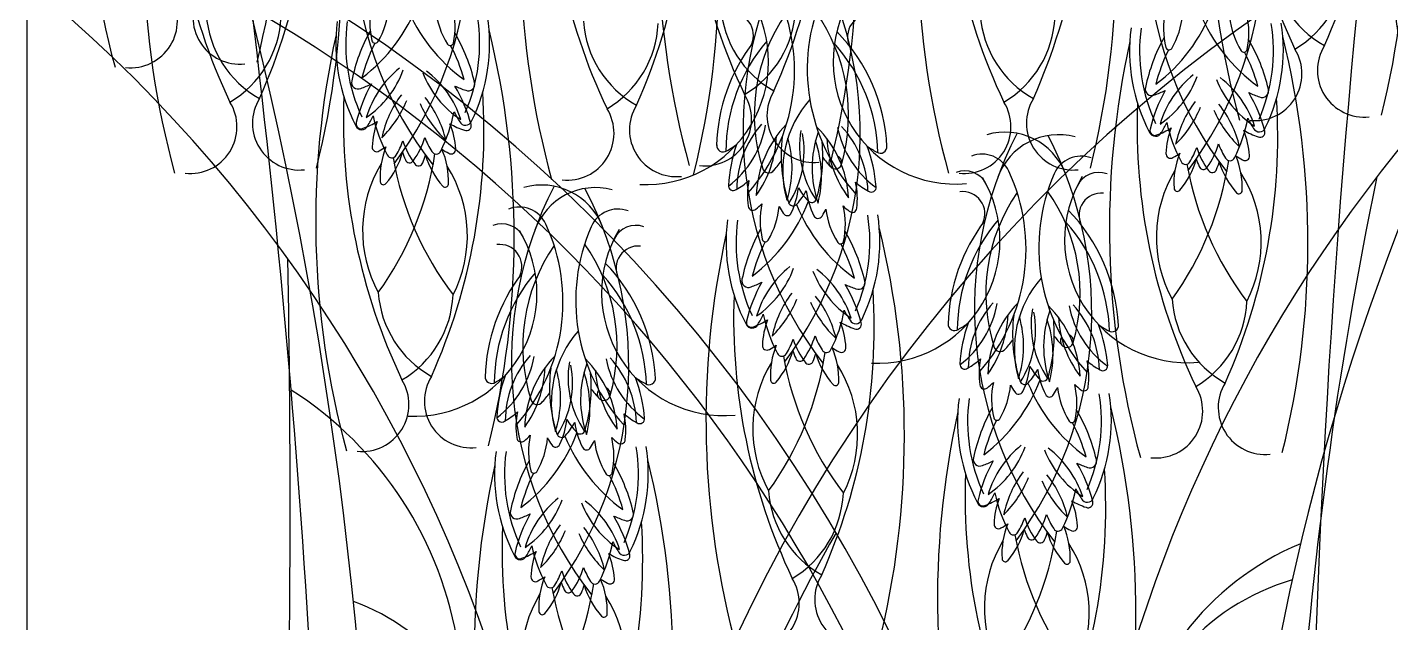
# Model space of a CAD drawing. Header units: millimetres. Extents: x 1155 to 2227, y 540 to 1342.
# Drawn here: x 1267.21 to 1276.79, y 1114.63 to 1118.81 of the extents above; entities that cross this region are included whole.
import ezdxf

# ---------------------------------------------------------------- set-up
doc = ezdxf.new("R2010")
doc.units = ezdxf.units.MM

msp = doc.modelspace()

# ---------------------------------------------------------------- linework, layer by layer
at = {"color": 0}
msp.add_line((1267.2115, 1088.80549), (1267.2115, 1123.53421), dxfattribs=at)
for centre, radius, start, end in [((1240.07916, 1111.79506), 29.57412, 352.473526, 23.387028), ((1348.37614, 1112.02592), 72.15709, 170.8227387, 182.5326154), ((1273.68724, 1120.14133), 6.07603, 167.546106, 195.354419), ((1262.92899, 1120.03446), 6.07603, 346.021809, 13.830123), ((1270.82706, 1119.66302), 6.07603, 346.021809, 13.830123), ((1281.58531, 1119.7699), 6.07603, 167.546106, 195.354419), ((1282.8397, 1119.72347), 6.07603, 167.546106, 195.354419), ((1263.34713, 1119.29159), 6.07603, 346.021809, 13.830123), ((1277.7193, 1119.45211), 6.07603, 167.546106, 195.354419), ((1266.96105, 1119.34523), 6.07603, 346.021809, 13.830123), ((1268.78285, 1119.29159), 6.07603, 346.021809, 13.830123), ((1274.10537, 1119.39847), 6.07603, 167.546106, 195.354419), ((1272.17111, 1119.48648), 2.67345, 152.646944, 217.893648), ((1267.64741, 1119.45449), 2.67345, 323.23903, 27.742247), ((1276.75355, 1119.35204), 6.07603, 167.546106, 195.354419), ((1265.9953, 1119.24516), 6.07603, 346.021809, 13.830123), ((1279.5411, 1119.39847), 6.07603, 167.546106, 195.354419), ((1277.74622, 1119.44005), 2.67345, 152.646944, 217.893648), ((1273.22252, 1119.40806), 2.67345, 323.23903, 27.742247), ((1279.94895, 1120.48244), 4.24526, 177.787954, 205.438997), ((1272.44583, 1120.41466), 4.24526, 335.937232, 3.588274), ((1292.46061, 1111.31294), 16.76067, 146.64041, 187.629894), ((1268.57982, 1120.09687), 4.24526, 335.937232, 3.588274), ((1272.46902, 1120.11101), 4.24526, 177.787954, 205.438997), ((1264.96589, 1120.04323), 4.24526, 335.937232, 3.588274), ((1267.61407, 1119.9968), 4.24526, 335.937232, 3.588274), ((1276.08295, 1120.16465), 4.24526, 177.787954, 205.438997), ((1277.90475, 1120.11101), 4.24526, 177.787954, 205.438997), ((1270.40162, 1120.04323), 4.24526, 335.937232, 3.588274), ((1275.11719, 1120.06458), 4.24526, 177.787954, 205.438997), ((1282.07321, 1109.94985), 10.89432, 110.766787, 189.391534), ((1263.49723, 1109.74908), 10.89432, 351.814078, 70.06604), ((1284.94912, 1111.39072), 10.43086, 128.459691, 190.07951), ((1274.91221, 1118.09361), 2.67345, 152.646944, 217.893648), ((1270.3885, 1118.06162), 2.67345, 323.23903, 27.742247), ((1276.67979, 1119.32288), 0.73241, 183.94843, 240.772691), ((1275.74243, 1119.28928), 0.73241, 300.603537, 357.427798), ((1260.58808, 1111.07579), 10.43086, 341.072741, 50.581236), ((1267.93751, 1118.85747), 0.32882, 263.786763, 31.71386), ((1268.7038, 1118.88225), 0.32882, 148.278671, 276.205767), ((1271.55566, 1118.56966), 0.8617, 267.221595, 30.897281), ((1271.30078, 1118.50938), 1.29951, 318.614615, 24.886816), ((1273.98944, 1118.51934), 1.29951, 156.489413, 222.354229), ((1273.73318, 1118.57348), 0.8617, 148.976355, 275.028839), ((1263.49723, 1109.74908), 10.60765, 359.62833, 60.165397), ((1197.1641, 1110.18746), 72.15709, 359.0187172, 6.9695267), ((1268.85314, 1119.4028), 1.18084, 306.922215, 339.259502), ((1270.1826, 1118.84851), 0.56533, 167.948295, 193.408227), ((1269.18802, 1118.99928), 0.56533, 329.3517, 354.811632), ((1270.96697, 1119.40585), 1.18084, 202.116726, 234.454013), ((1270.64187, 1118.9944), 0.56533, 186.564597, 212.024528), ((1269.65121, 1118.81979), 0.56533, 347.968002, 13.427934), ((1272.81378, 1119.00509), 0.73241, 183.94843, 240.772691), ((1272.15547, 1118.75682), 0.15625, 335.333169, 96.968058), ((1271.87643, 1118.97149), 0.73241, 300.603537, 357.427798), ((1273.56373, 1118.19821), 1.24608, 145.382408, 197.70402), ((1271.73408, 1118.19857), 1.24608, 343.943368, 35.204718), ((1274.42825, 1119.35637), 1.18084, 306.922215, 339.259502), ((1275.7577, 1118.80208), 0.56533, 167.948295, 193.408227), ((1276.54207, 1119.35942), 1.18084, 202.116726, 234.454013), ((1275.22632, 1118.77336), 0.56533, 347.968002, 13.427934), ((1269.19985, 1118.95145), 0.73241, 183.94843, 240.772691), ((1268.2625, 1118.91785), 0.73241, 300.603537, 357.427798), ((1270.62469, 1118.695), 1.24608, 172.675728, 207.43286), ((1270.65059, 1118.69206), 1.20222, 172.331662, 205.032609), ((1269.18657, 1118.69681), 1.20222, 336.34362, 9.044566), ((1269.21239, 1118.70037), 1.24608, 333.943368, 8.700501), ((1271.84803, 1118.90502), 0.73241, 183.94843, 240.772691), ((1270.91068, 1118.87142), 0.73241, 300.603537, 357.427798), ((1273.12905, 1118.74618), 0.15625, 84.40817, 206.04306), ((1274.63558, 1118.95145), 0.73241, 183.94843, 240.772691), ((1273.69823, 1118.91785), 0.73241, 300.603537, 357.427798), ((1274.76313, 1118.95285), 0.56533, 329.3517, 354.811632), ((1276.21698, 1118.94797), 0.56533, 186.564597, 212.024528), ((1274.76168, 1118.65038), 1.20222, 336.34362, 9.044566), ((1274.7875, 1118.65395), 1.24608, 333.943368, 8.700501), ((1275.31331, 1117.44845), 6.07603, 167.546106, 195.354419), ((1270.71427, 1118.1821), 1.25016, 151.028915, 168.255726), ((1269.65477, 1118.72308), 0.02281, 194.394401, 261.629646), ((1269.13569, 1118.1408), 1.25016, 13.120502, 30.347314), ((1264.55506, 1117.34157), 6.07603, 346.021809, 13.830123), ((1273.32474, 1117.93304), 1.20715, 139.630783, 179.594269), ((1272.00111, 1117.91099), 1.25016, 2.892661, 44.206947), ((1280.88842, 1117.40202), 6.07603, 167.546106, 195.354419), ((1276.1998, 1118.64857), 1.24608, 172.675728, 207.43286), ((1276.2257, 1118.64563), 1.20222, 172.331662, 205.032609), ((1276.28938, 1118.13567), 1.25016, 151.028915, 168.255726), ((1274.7108, 1118.09437), 1.25016, 13.120502, 30.347314), ((1270.13017, 1117.29514), 6.07603, 346.021809, 13.830123), ((1270.73277, 1118.16266), 1.20715, 153.545122, 165.800238), ((1269.65496, 1118.72305), 0.02281, 261.13028, 328.365526), ((1270.1817, 1118.70704), 0.02281, 213.010703, 280.245948), ((1269.11766, 1118.12092), 1.20715, 15.57599, 27.831107), ((1270.1819, 1118.70708), 0.02281, 279.746582, 346.981828), ((1273.30314, 1117.94897), 1.25016, 142.558563, 178.483568), ((1271.97991, 1117.89455), 1.20715, 1.781959, 41.745446), ((1276.30788, 1118.11623), 1.20715, 153.545122, 165.800238), ((1275.22988, 1118.67665), 0.02281, 194.394401, 261.629646), ((1275.23007, 1118.67662), 0.02281, 261.13028, 328.365526), ((1275.75681, 1118.66061), 0.02281, 213.010703, 280.245948), ((1274.69277, 1118.07449), 1.20715, 15.57599, 27.831107), ((1275.75701, 1118.66065), 0.02281, 279.746582, 346.981828), ((1275.83558, 1118.48603), 0.32882, 263.786763, 31.71386), ((1276.60187, 1118.51082), 0.32882, 148.278671, 276.205767), ((1270.26374, 1117.97856), 0.70041, 128.669653, 163.348256), ((1269.5344, 1118.42494), 0.04562, 165.246038, 295.308992), ((1269.20643, 1118.74764), 0.6872, 304.199647, 340.146127), ((1270.62951, 1118.74239), 0.6872, 201.230101, 237.176581), ((1269.59099, 1117.94814), 0.70041, 18.027973, 52.706575), ((1275.83884, 1117.93213), 0.70041, 128.669653, 163.348256), ((1274.78154, 1118.70121), 0.6872, 304.199647, 340.146127), ((1276.20462, 1118.69596), 0.6872, 201.230101, 237.176581), ((1275.1661, 1117.90171), 0.70041, 18.027973, 52.706575), ((1270.5478, 1117.89975), 1.05396, 150.706335, 166.649637), ((1269.33128, 1119.01184), 0.66642, 289.515242, 296.499117), ((1270.43872, 1117.88401), 0.7524, 142.790476, 168.215137), ((1266.17383, 1118.09321), 4.24526, 335.937232, 3.588274), ((1269.3089, 1117.86253), 1.05396, 14.726591, 30.669893), ((1270.49836, 1119.00352), 0.66642, 244.877112, 251.860987), ((1270.30939, 1118.41191), 0.04562, 246.067237, 16.130191), ((1271.96957, 1118.16824), 0.32882, 263.786763, 31.71386), ((1272.73586, 1118.19303), 0.32882, 148.278671, 276.205767), ((1275.1095, 1118.37851), 0.04562, 165.246038, 295.308992), ((1276.12291, 1117.85332), 1.05396, 150.706335, 166.649637), ((1274.90638, 1118.96541), 0.66642, 289.515242, 296.499117), ((1274.884, 1117.8161), 1.05396, 14.726591, 30.669893), ((1276.07347, 1118.95709), 0.66642, 244.877112, 251.860987), ((1275.8845, 1118.36548), 0.04562, 246.067237, 16.130191), ((1268.35564, 1118.1146), 0.32882, 263.786763, 31.71386), ((1269.12194, 1118.13939), 0.32882, 148.278671, 276.205767), ((1273.67696, 1118.16099), 4.24526, 177.787954, 205.438997), ((1269.16086, 1118.588), 0.77193, 314.527487, 337.934401), ((1270.67891, 1118.5839), 0.77193, 203.441828, 226.848741), ((1269.41833, 1117.84942), 0.7524, 13.161092, 38.585753), ((1271.00382, 1118.06817), 0.32882, 263.786763, 31.71386), ((1271.77011, 1118.09296), 0.32882, 148.278671, 276.205767), ((1273.2735, 1117.8047), 0.75554, 138.49627, 195.84773), ((1273.79137, 1118.1146), 0.32882, 263.786763, 31.71386), ((1274.55767, 1118.13939), 0.32882, 148.278671, 276.205767), ((1279.25206, 1118.11456), 4.24526, 177.787954, 205.438997), ((1276.01382, 1117.83758), 0.7524, 142.790476, 168.215137), ((1274.73597, 1118.54157), 0.77193, 314.527487, 337.934401), ((1274.99344, 1117.80299), 0.7524, 13.161092, 38.585753), ((1271.74894, 1118.04678), 4.24526, 335.937232, 3.588274), ((1269.55541, 1118.1344), 0.03421, 165.246038, 295.308992), ((1269.40307, 1118.57457), 0.49982, 289.515242, 302.302292), ((1269.03546, 1118.47118), 0.66642, 328.131544, 335.115419), ((1270.17079, 1117.95848), 0.53677, 158.855228, 178.34214), ((1270.66838, 1118.41067), 1.05163, 192.07118, 208.032162), ((1269.17554, 1118.41508), 1.05163, 333.344066, 349.305048), ((1270.80654, 1118.51479), 0.66642, 206.26081, 213.244685), ((1270.28967, 1118.17047), 0.04562, 207.450935, 337.513889), ((1274.61057, 1118.42475), 0.66642, 328.131544, 335.115419), ((1276.24349, 1118.36425), 1.05163, 192.07118, 208.032162), ((1276.25401, 1118.53747), 0.77193, 203.441828, 226.848741), ((1274.75065, 1118.36865), 1.05163, 333.344066, 349.305048), ((1276.38165, 1118.46836), 0.66642, 206.26081, 213.244685), ((1269.56045, 1118.13937), 0.04562, 203.86234, 333.925294), ((1269.68439, 1117.9303), 0.53677, 3.034089, 22.521), ((1270.43709, 1118.56465), 0.49982, 239.073937, 251.860987), ((1270.29536, 1118.12095), 0.03421, 246.067237, 16.130191), ((1271.72001, 1118.24408), 0.6872, 307.268848, 350.146127), ((1272.89479, 1117.67029), 0.70041, 138.669653, 179.582595), ((1273.08353, 1117.60756), 0.7524, 135.770429, 178.215137), ((1271.70285, 1118.07896), 0.77193, 324.527487, 357.770514), ((1273.55738, 1117.91062), 1.05163, 172.681567, 198.032162), ((1271.99443, 1117.941), 0.67331, 327.246761, 10.761775), ((1273.3091, 1117.97912), 0.67331, 170.614453, 214.129467), ((1273.47104, 1117.82572), 0.74727, 160.322971, 199.304746), ((1272.22886, 1117.57496), 0.7524, 3.161092, 45.605799), ((1273.5767, 1118.24405), 0.6872, 191.230101, 234.107381), ((1272.41604, 1117.6422), 0.70041, 1.793634, 42.706575), ((1276.53828, 1116.84003), 2.67345, 152.646944, 217.893648), ((1274.07757, 1117.62031), 0.4563, 21.491396, 106.105238), ((1274.45637, 1117.60252), 0.4563, 75.270991, 159.884833), ((1272.01458, 1116.80803), 2.67345, 323.23903, 27.742247), ((1275.13556, 1118.09295), 0.04562, 203.86234, 333.925294), ((1275.13052, 1118.08797), 0.03421, 165.246038, 295.308992), ((1274.97818, 1118.52814), 0.49982, 289.515242, 302.302292), ((1275.7459, 1117.91205), 0.53677, 158.855228, 178.34214), ((1275.25949, 1117.88387), 0.53677, 3.034089, 22.521), ((1276.0122, 1118.51822), 0.49982, 239.073937, 251.860987), ((1275.86478, 1118.12404), 0.04562, 207.450935, 337.513889), ((1275.87047, 1118.07452), 0.03421, 246.067237, 16.130191), ((1269.66544, 1117.97071), 0.03136, 173.956481, 304.019435), ((1269.4663, 1118.3484), 0.45817, 298.225685, 305.283685), ((1270.25492, 1117.76215), 0.56533, 157.948295, 183.408227), ((1269.37767, 1118.17914), 0.49982, 328.131544, 340.918594), ((1270.36203, 1118.17689), 0.53677, 197.47153, 216.958442), ((1269.48742, 1118.18873), 0.53677, 324.417787, 343.904698), ((1270.47144, 1118.21461), 0.49982, 200.457635, 213.244685), ((1270.37931, 1118.33703), 0.45817, 236.092544, 243.150543), ((1269.605, 1117.73201), 0.56533, 357.968002, 23.427934), ((1270.1893, 1117.95466), 0.03136, 237.356793, 7.419747), ((1272.09902, 1117.98324), 0.04562, 175.246038, 305.308992), ((1271.79707, 1118.52595), 0.66642, 299.515242, 306.499117), ((1273.18823, 1117.642), 1.05396, 160.706335, 176.743809), ((1271.83568, 1117.82841), 0.74727, 342.071482, 16.039178), ((1272.03421, 1117.76748), 0.75554, 345.528498, 19.113299), ((1271.74733, 1117.91122), 1.05163, 343.344066, 5.323405), ((1273.59783, 1118.07938), 0.77193, 183.605714, 216.848741), ((1272.12336, 1117.60687), 1.05396, 4.63242, 20.669893), ((1273.49289, 1118.52398), 0.66642, 234.877112, 241.860987), ((1273.20406, 1117.97418), 0.04562, 236.067237, 6.130191), ((1274.95278, 1118.13271), 0.49982, 328.131544, 340.918594), ((1275.93714, 1118.13046), 0.53677, 197.47153, 216.958442), ((1275.06253, 1118.1423), 0.53677, 324.417787, 343.904698), ((1276.04655, 1118.16818), 0.49982, 200.457635, 213.244685), ((1270.47248, 1117.38502), 0.90607, 148.849147, 208.620901), ((1267.86233, 1118.26079), 2.23809, 324.180656, 351.328305), ((1269.30164, 1118.08333), 0.56533, 319.3517, 344.811632), ((1269.77142, 1117.93028), 0.03421, 203.86234, 333.925294), ((1271.98492, 1118.28797), 2.23809, 190.047923, 217.195572), ((1270.28424, 1118.07281), 0.45817, 197.476242, 204.534241), ((1269.89714, 1117.89264), 0.03136, 198.740491, 328.803445), ((1269.95954, 1117.87105), 0.03136, 212.572783, 342.635737), ((1269.56823, 1118.04188), 0.45817, 336.841987, 343.899987), ((1270.55029, 1118.07599), 0.56533, 196.564597, 222.024528), ((1270.08379, 1117.95637), 0.03421, 207.450935, 337.513889), ((1271.95977, 1118.25376), 0.66642, 317.281877, 325.115419), ((1273.33624, 1118.29263), 0.66642, 216.26081, 223.244685), ((1272.88701, 1117.86379), 0.04562, 145.23169, 67.357647), ((1273.91876, 1117.71595), 0.20606, 24.886816, 111.503542), ((1274.61284, 1117.70195), 0.20606, 69.872686, 156.489413), ((1275.24055, 1117.92428), 0.03136, 173.956481, 304.019435), ((1273.43744, 1118.21437), 2.23809, 324.180656, 351.328305), ((1275.0414, 1118.30197), 0.45817, 298.225685, 305.283685), ((1275.83002, 1117.71572), 0.56533, 157.948295, 183.408227), ((1274.87675, 1118.03691), 0.56533, 319.3517, 344.811632), ((1275.34652, 1117.88386), 0.03421, 203.86234, 333.925294), ((1277.56003, 1118.24154), 2.23809, 190.047923, 217.195572), ((1275.85934, 1118.02638), 0.45817, 197.476242, 204.534241), ((1275.14334, 1117.99545), 0.45817, 336.841987, 343.899987), ((1276.1254, 1118.02956), 0.56533, 196.564597, 222.024528), ((1275.65889, 1117.90994), 0.03421, 207.450935, 337.513889), ((1275.95442, 1118.2906), 0.45817, 236.092544, 243.150543), ((1275.18011, 1117.68558), 0.56533, 357.968002, 23.427934), ((1275.76441, 1117.90823), 0.03136, 237.356793, 7.419747), ((1269.39656, 1117.34976), 0.90607, 332.755327, 32.527082), ((1272.41917, 1117.83583), 0.04562, 193.86234, 323.925294), ((1273.18173, 1117.31608), 0.8617, 267.221595, 30.897281), ((1273.79495, 1117.63356), 0.17117, 27.372089, 110.654405), ((1272.92685, 1117.2558), 1.29951, 318.614615, 24.886816), ((1275.61551, 1117.26576), 1.29951, 156.489413, 222.354229), ((1275.35926, 1117.31989), 0.8617, 148.976355, 275.028839), ((1274.73859, 1117.62256), 0.17117, 70.721823, 154.004139), ((1276.04759, 1117.33859), 0.90607, 148.849147, 208.620901), ((1275.47224, 1117.84621), 0.03136, 198.740491, 328.803445), ((1275.53465, 1117.82463), 0.03136, 212.572783, 342.635737), ((1274.97167, 1117.30333), 0.90607, 332.755327, 32.527082), ((1305.65193, 1111.7756), 29.57412, 168.322093, 184.396039), ((1269.71333, 1117.73029), 0.02281, 184.394401, 251.629646), ((1269.71352, 1117.73022), 0.02281, 251.13028, 318.365526), ((1270.14701, 1117.71309), 0.02281, 223.010703, 290.245948), ((1270.1472, 1117.71316), 0.02281, 289.746582, 356.981828), ((1273.28613, 1116.4686), 2.67345, 152.646944, 217.893648), ((1270.82542, 1117.24888), 0.4563, 21.491396, 106.105238), ((1271.20422, 1117.23109), 0.4563, 75.270991, 159.884833), ((1268.76243, 1116.4366), 2.67345, 323.23903, 27.742247), ((1272.17017, 1117.70076), 0.03421, 175.246038, 305.308992), ((1271.94371, 1118.10779), 0.49982, 299.515242, 312.302292), ((1272.80675, 1117.63438), 0.53677, 168.855228, 188.34214), ((1272.09378, 1117.74246), 0.53677, 334.417787, 353.904698), ((1272.24607, 1117.90673), 0.49982, 318.131544, 330.918594), ((1273.05835, 1117.93882), 0.49982, 210.457635, 223.244685), ((1273.21509, 1117.73359), 0.53677, 187.47153, 206.958442), ((1273.35634, 1118.10242), 0.49982, 229.073937, 241.860987), ((1272.50492, 1117.60841), 0.53677, 353.034089, 12.521), ((1273.13972, 1117.69007), 0.03421, 236.067237, 6.130191), ((1273.78155, 1117.50324), 0.15625, 335.333169, 96.968058), ((1273.36015, 1116.94499), 1.24608, 343.943368, 35.204718), ((1275.28844, 1117.68386), 0.02281, 184.394401, 251.629646), ((1275.28863, 1117.6838), 0.02281, 251.13028, 318.365526), ((1275.7223, 1117.66673), 0.02281, 289.746582, 356.981828), ((1271.59424, 1118.00993), 1.18084, 306.922215, 339.259502), ((1272.04525, 1117.89604), 0.45817, 308.225685, 315.283685), ((1272.92369, 1117.45564), 0.56533, 167.948295, 193.408227), ((1272.59062, 1117.59328), 0.03421, 193.86234, 323.925294), ((1273.70806, 1118.01298), 1.18084, 202.116726, 234.454013), ((1272.72143, 1117.61719), 0.03421, 217.450935, 347.513889), ((1275.1898, 1116.94463), 1.24608, 145.382408, 197.70402), ((1274.75512, 1117.4926), 0.15625, 84.40817, 206.04306), ((1275.72212, 1117.66666), 0.02281, 223.010703, 290.245948), ((1270.66662, 1117.34452), 0.20606, 24.886816, 111.503542), ((1271.36069, 1117.33052), 0.20606, 69.872686, 156.489413), ((1272.30695, 1117.55866), 0.03136, 183.956481, 314.019435), ((1271.92912, 1117.60641), 0.56533, 329.3517, 354.811632), ((1272.89862, 1117.76667), 0.45817, 207.476242, 214.534241), ((1272.54868, 1117.52202), 0.03136, 208.740491, 338.803445), ((1272.76561, 1117.50229), 0.03136, 202.572783, 332.635737), ((1272.4099, 1117.73846), 0.45817, 326.841987, 333.899987), ((1273.38297, 1117.60153), 0.56533, 186.564597, 212.024528), ((1272.39231, 1117.42692), 0.56533, 347.968002, 13.427934), ((1273.25992, 1117.88829), 0.45817, 226.092544, 233.150543), ((1273.00639, 1117.54473), 0.03136, 227.356793, 357.419747), ((1271.92766, 1117.30394), 1.20222, 336.34362, 9.044566), ((1271.95349, 1117.3075), 1.24608, 333.943368, 8.700501), ((1273.62719, 1116.65741), 1.25016, 2.892661, 44.206947), ((1269.92959, 1116.94465), 0.8617, 267.221595, 30.897281), ((1270.5428, 1117.26213), 0.17117, 27.372089, 110.654405), ((1269.6747, 1116.88437), 1.29951, 318.614615, 24.886816), ((1272.36337, 1116.89432), 1.29951, 156.489413, 222.354229), ((1272.10711, 1116.94846), 0.8617, 148.976355, 275.028839), ((1271.48644, 1117.25113), 0.17117, 70.721823, 154.004139), ((1273.36579, 1117.30213), 1.24608, 172.675728, 207.43286), ((1273.39169, 1117.29919), 1.20222, 172.331662, 205.032609), ((1273.45537, 1116.78923), 1.25016, 151.028915, 168.255726), ((1271.87679, 1116.74793), 1.25016, 13.120502, 30.347314), ((1267.29616, 1115.9487), 6.07603, 346.021809, 13.830123), ((1274.92921, 1116.69539), 1.25016, 142.558563, 178.483568), ((1274.95081, 1116.67946), 1.20715, 139.630783, 179.594269), ((1273.60598, 1116.64097), 1.20715, 1.781959, 41.745446), ((1270.5294, 1117.13181), 0.15625, 335.333169, 96.968058), ((1271.93765, 1116.5732), 1.24608, 145.382408, 197.70402), ((1270.10801, 1116.57356), 1.24608, 343.943368, 35.204718), ((1271.50298, 1117.12116), 0.15625, 84.40817, 206.04306), ((1278.0544, 1116.05558), 6.07603, 167.546106, 195.354419), ((1273.47387, 1116.76979), 1.20715, 153.545122, 165.800238), ((1272.39586, 1117.33021), 0.02281, 194.394401, 261.629646), ((1272.39606, 1117.33018), 0.02281, 261.13028, 328.365526), ((1272.9228, 1117.31417), 0.02281, 213.010703, 280.245948), ((1271.85876, 1116.72805), 1.20715, 15.57599, 27.831107), ((1272.92299, 1117.31421), 0.02281, 279.746582, 346.981828), ((1174.67012, 1115.44122), 94.38755, 356.2548623, 1.0595557), ((1271.69867, 1116.30803), 1.20715, 139.630783, 179.594269), ((1270.37504, 1116.28598), 1.25016, 2.892661, 44.206947), ((1273.00483, 1116.58569), 0.70041, 128.669653, 163.348256), ((1271.94753, 1117.35477), 0.6872, 304.199647, 340.146127), ((1273.37061, 1117.34952), 0.6872, 201.230101, 237.176581), ((1272.33208, 1116.55527), 0.70041, 18.027973, 52.706575), ((1271.67707, 1116.32395), 1.25016, 142.558563, 178.483568), ((1270.35383, 1116.26954), 1.20715, 1.781959, 41.745446), ((1272.27549, 1117.03207), 0.04562, 165.246038, 295.308992), ((1273.2889, 1116.50687), 1.05396, 150.706335, 166.649637), ((1272.07237, 1117.61897), 0.66642, 289.515242, 296.499117), ((1272.04999, 1116.46966), 1.05396, 14.726591, 30.669893), ((1273.23946, 1117.61065), 0.66642, 244.877112, 251.860987), ((1273.05049, 1117.01904), 0.04562, 246.067237, 16.130191), ((1274.89957, 1116.55112), 0.75554, 138.49627, 195.84773), ((1270.40779, 1117.00143), 0.73241, 183.94843, 240.772691), ((1269.47044, 1116.96783), 0.73241, 300.603537, 357.427798), ((1276.41805, 1116.76812), 4.24526, 177.787954, 205.438997), ((1273.17981, 1116.49114), 0.7524, 142.790476, 168.215137), ((1271.90195, 1117.19513), 0.77193, 314.527487, 337.934401), ((1272.15942, 1116.45655), 0.7524, 13.161092, 38.585753), ((1268.91493, 1116.70034), 4.24526, 335.937232, 3.588274), ((1275.9829, 1116.955), 0.73241, 183.94843, 240.772691), ((1271.77655, 1117.07831), 0.66642, 328.131544, 335.115419), ((1273.40948, 1117.0178), 1.05163, 192.07118, 208.032162), ((1273.42, 1117.19102), 0.77193, 203.441828, 226.848741), ((1271.91664, 1117.02221), 1.05163, 333.344066, 349.305048), ((1273.54764, 1117.12191), 0.66642, 206.26081, 213.244685), ((1273.34608, 1116.9905), 0.6872, 307.268848, 350.146127), ((1274.52087, 1116.41671), 0.70041, 138.669653, 179.582595), ((1274.70961, 1116.35398), 0.7524, 135.770429, 178.215137), ((1273.6205, 1116.68741), 0.67331, 327.246761, 10.761775), ((1274.93518, 1116.72554), 0.67331, 170.614453, 214.129467), ((1275.09712, 1116.57213), 0.74727, 160.322971, 199.304746), ((1273.85493, 1116.32138), 0.7524, 3.161092, 45.605799), ((1275.20278, 1116.99046), 0.6872, 191.230101, 234.107381), ((1274.04211, 1116.38862), 0.70041, 1.793634, 42.706575), ((1275.04555, 1116.9214), 0.73241, 300.603537, 357.427798), ((1272.30155, 1116.7465), 0.04562, 203.86234, 333.925294), ((1272.29651, 1116.74153), 0.03421, 165.246038, 295.308992), ((1272.14416, 1117.1817), 0.49982, 289.515242, 302.302292), ((1272.91189, 1116.56561), 0.53677, 158.855228, 178.34214), ((1272.42548, 1116.53743), 0.53677, 3.034089, 22.521), ((1273.17818, 1117.17178), 0.49982, 239.073937, 251.860987), ((1273.03076, 1116.7776), 0.04562, 207.450935, 337.513889), ((1273.03646, 1116.72808), 0.03421, 246.067237, 16.130191), ((1273.7251, 1116.72966), 0.04562, 175.246038, 305.308992), ((1273.42315, 1117.27237), 0.66642, 299.515242, 306.499117), ((1274.8143, 1116.38842), 1.05396, 160.706335, 176.743809), ((1273.32892, 1116.82538), 0.77193, 324.527487, 357.770514), ((1275.18346, 1116.65704), 1.05163, 172.681567, 198.032162), ((1273.46176, 1116.57483), 0.74727, 342.071482, 16.039178), ((1273.66029, 1116.5139), 0.75554, 345.528498, 19.113299), ((1273.3734, 1116.65763), 1.05163, 343.344066, 5.323405), ((1275.2239, 1116.8258), 0.77193, 183.605714, 216.848741), ((1273.74944, 1116.35329), 1.05396, 4.63242, 20.669893), ((1275.11896, 1117.2704), 0.66642, 234.877112, 241.860987), ((1274.83013, 1116.72059), 0.04562, 236.067237, 6.130191), ((1271.64742, 1116.17969), 0.75554, 138.49627, 195.84773), ((1272.11877, 1116.78626), 0.49982, 328.131544, 340.918594), ((1273.10313, 1116.78402), 0.53677, 197.47153, 216.958442), ((1272.22851, 1116.79586), 0.53677, 324.417787, 343.904698), ((1273.21254, 1116.82174), 0.49982, 200.457635, 213.244685), ((1273.58584, 1117.00017), 0.66642, 317.281877, 325.115419), ((1274.96231, 1117.03904), 0.66642, 216.26081, 223.244685), ((1274.51308, 1116.61021), 0.04562, 145.23169, 67.357647), ((1272.40653, 1116.57784), 0.03136, 173.956481, 304.019435), ((1270.60343, 1116.86792), 2.23809, 324.180656, 351.328305), ((1272.20739, 1116.95553), 0.45817, 298.225685, 305.283685), ((1272.99601, 1116.36928), 0.56533, 157.948295, 183.408227), ((1272.04273, 1116.69046), 0.56533, 319.3517, 344.811632), ((1272.51251, 1116.53741), 0.03421, 203.86234, 333.925294), ((1273.02533, 1116.67994), 0.45817, 197.476242, 204.534241), ((1272.30932, 1116.64901), 0.45817, 336.841987, 343.899987), ((1273.29139, 1116.68312), 0.56533, 196.564597, 222.024528), ((1272.82488, 1116.5635), 0.03421, 207.450935, 337.513889), ((1273.12041, 1116.94416), 0.45817, 236.092544, 243.150543), ((1272.34609, 1116.33914), 0.56533, 357.968002, 23.427934), ((1272.93039, 1116.56179), 0.03136, 237.356793, 7.419747), ((1274.04525, 1116.58225), 0.04562, 193.86234, 323.925294), ((1270.09393, 1116.61907), 0.6872, 307.268848, 350.146127), ((1271.26872, 1116.04527), 0.70041, 138.669653, 179.582595), ((1271.45746, 1115.98255), 0.7524, 135.770429, 178.215137), ((1270.07677, 1116.45394), 0.77193, 324.527487, 357.770514), ((1271.93131, 1116.2856), 1.05163, 172.681567, 198.032162), ((1270.36836, 1116.31598), 0.67331, 327.246761, 10.761775), ((1271.68303, 1116.35411), 0.67331, 170.614453, 214.129467), ((1271.84497, 1116.2007), 0.74727, 160.322971, 199.304746), ((1270.60278, 1115.94995), 0.7524, 3.161092, 45.605799), ((1271.95063, 1116.61903), 0.6872, 191.230101, 234.107381), ((1270.78996, 1116.01719), 0.70041, 1.793634, 42.706575), ((1273.21357, 1115.99214), 0.90607, 148.849147, 208.620901), ((1274.72601, 1116.8951), 2.23809, 190.047923, 217.195572), ((1272.63823, 1116.49977), 0.03136, 198.740491, 328.803445), ((1272.70064, 1116.47818), 0.03136, 212.572783, 342.635737), ((1272.13765, 1115.95689), 0.90607, 332.755327, 32.527082), ((1273.79624, 1116.44718), 0.03421, 175.246038, 305.308992), ((1273.56978, 1116.85421), 0.49982, 299.515242, 312.302292), ((1274.43282, 1116.38079), 0.53677, 168.855228, 188.34214), ((1273.71985, 1116.48888), 0.53677, 334.417787, 353.904698), ((1274.68443, 1116.68524), 0.49982, 210.457635, 223.244685), ((1274.98241, 1116.84884), 0.49982, 229.073937, 241.860987), ((1274.13099, 1116.35483), 0.53677, 353.034089, 12.521), ((1274.76579, 1116.43648), 0.03421, 236.067237, 6.130191), ((1269.56358, 1116.16458), 0.32882, 263.786763, 31.71386), ((1270.32988, 1116.18937), 0.32882, 148.278671, 276.205767), ((1270.47295, 1116.35823), 0.04562, 175.246038, 305.308992), ((1270.171, 1116.90094), 0.66642, 299.515242, 306.499117), ((1271.56216, 1116.01699), 1.05396, 160.706335, 176.743809), ((1270.20961, 1116.2034), 0.74727, 342.071482, 16.039178), ((1270.40814, 1116.14247), 0.75554, 345.528498, 19.113299), ((1270.12126, 1116.2862), 1.05163, 343.344066, 5.323405), ((1271.97175, 1116.45437), 0.77193, 183.605714, 216.848741), ((1270.49729, 1115.98186), 1.05396, 4.63242, 20.669893), ((1271.86682, 1116.89897), 0.66642, 234.877112, 241.860987), ((1271.57799, 1116.34916), 0.04562, 236.067237, 6.130191), ((1272.45442, 1116.33742), 0.02281, 184.394401, 251.629646), ((1272.45461, 1116.33735), 0.02281, 251.13028, 318.365526), ((1272.88829, 1116.32029), 0.02281, 289.746582, 356.981828), ((1273.22031, 1116.75635), 1.18084, 306.922215, 339.259502), ((1273.67132, 1116.64245), 0.45817, 308.225685, 315.283685), ((1274.54976, 1116.20205), 0.56533, 167.948295, 193.408227), ((1274.2167, 1116.3397), 0.03421, 193.86234, 323.925294), ((1273.87215, 1116.65315), 0.49982, 318.131544, 330.918594), ((1274.84116, 1116.48001), 0.53677, 187.47153, 206.958442), ((1274.3475, 1116.36361), 0.03421, 217.450935, 347.513889), ((1267.66776, 1114.07435), 2.59919, 319.605037, 57.490362), ((1270.3337, 1116.62874), 0.66642, 317.281877, 325.115419), ((1271.71017, 1116.66761), 0.66642, 216.26081, 223.244685), ((1271.26093, 1116.23877), 0.04562, 145.23169, 67.357647), ((1272.8881, 1116.32022), 0.02281, 223.010703, 290.245948), ((1273.93302, 1116.30508), 0.03136, 183.956481, 314.019435), ((1273.55519, 1116.35282), 0.56533, 329.3517, 354.811632), ((1274.52469, 1116.51309), 0.45817, 207.476242, 214.534241), ((1274.17476, 1116.26844), 0.03136, 208.740491, 338.803445), ((1275.33413, 1116.7594), 1.18084, 202.116726, 234.454013), ((1274.39168, 1116.2487), 0.03136, 202.572783, 332.635737), ((1274.03597, 1116.48488), 0.45817, 326.841987, 333.899987), ((1275.00904, 1116.34795), 0.56533, 186.564597, 212.024528), ((1274.01838, 1116.17333), 0.56533, 347.968002, 13.427934), ((1274.88599, 1116.63471), 0.45817, 226.092544, 233.150543), ((1274.63246, 1116.29114), 0.03136, 227.356793, 357.419747), ((1273.55374, 1116.05036), 1.20222, 336.34362, 9.044566), ((1273.57956, 1116.05392), 1.24608, 333.943368, 8.700501), ((1275.13869, 1116.11816), 0.32882, 263.786763, 31.71386), ((1275.90498, 1116.14294), 0.32882, 148.278671, 276.205767), ((1270.7931, 1116.21082), 0.04562, 193.86234, 323.925294), ((1274.99186, 1116.04855), 1.24608, 172.675728, 207.43286), ((1275.01776, 1116.0456), 1.20222, 172.331662, 205.032609), ((1275.08144, 1115.53564), 1.25016, 151.028915, 168.255726), ((1268.92223, 1114.69512), 6.07603, 346.021809, 13.830123), ((1270.5441, 1116.07575), 0.03421, 175.246038, 305.308992), ((1270.31763, 1116.48278), 0.49982, 299.515242, 312.302292), ((1271.18068, 1116.00936), 0.53677, 168.855228, 188.34214), ((1270.4677, 1116.11744), 0.53677, 334.417787, 353.904698), ((1270.62, 1116.28171), 0.49982, 318.131544, 330.918594), ((1271.43228, 1116.31381), 0.49982, 210.457635, 223.244685), ((1271.58902, 1116.10857), 0.53677, 187.47153, 206.958442), ((1271.73027, 1116.47741), 0.49982, 229.073937, 241.860987), ((1270.87884, 1115.9834), 0.53677, 353.034089, 12.521), ((1271.51365, 1116.06505), 0.03421, 236.067237, 6.130191), ((1279.68048, 1114.80199), 6.07603, 167.546106, 195.354419), ((1275.09994, 1115.51621), 1.20715, 153.545122, 165.800238), ((1274.02194, 1116.07663), 0.02281, 194.394401, 261.629646), ((1274.02213, 1116.0766), 0.02281, 261.13028, 328.365526), ((1274.54887, 1116.06059), 0.02281, 213.010703, 280.245948), ((1273.48483, 1115.47447), 1.20715, 15.57599, 27.831107), ((1274.54907, 1116.06062), 0.02281, 279.746582, 346.981828), ((1273.50286, 1115.49435), 1.25016, 13.120502, 30.347314), ((1269.96816, 1116.38492), 1.18084, 306.922215, 339.259502), ((1270.41918, 1116.27102), 0.45817, 308.225685, 315.283685), ((1271.29762, 1115.83062), 0.56533, 167.948295, 193.408227), ((1270.96455, 1115.96827), 0.03421, 193.86234, 323.925294), ((1272.08199, 1116.38797), 1.18084, 202.116726, 234.454013), ((1271.09536, 1115.99218), 0.03421, 217.450935, 347.513889), ((1270.68088, 1115.93365), 0.03136, 183.956481, 314.019435), ((1270.30305, 1115.98139), 0.56533, 329.3517, 354.811632), ((1271.27254, 1116.14166), 0.45817, 207.476242, 214.534241), ((1270.92261, 1115.897), 0.03136, 208.740491, 338.803445), ((1271.13953, 1115.87727), 0.03136, 202.572783, 332.635737), ((1270.78383, 1116.11345), 0.45817, 326.841987, 333.899987), ((1271.75689, 1115.97652), 0.56533, 186.564597, 212.024528), ((1270.76623, 1115.8019), 0.56533, 347.968002, 13.427934), ((1271.63384, 1116.26327), 0.45817, 226.092544, 233.150543), ((1271.38032, 1115.91971), 0.03136, 227.356793, 357.419747), ((1270.30159, 1115.67892), 1.20222, 336.34362, 9.044566), ((1270.32741, 1115.68249), 1.24608, 333.943368, 8.700501), ((1274.6309, 1115.33211), 0.70041, 128.669653, 163.348256), ((1273.5736, 1116.10118), 0.6872, 304.199647, 340.146127), ((1274.99668, 1116.09594), 0.6872, 201.230101, 237.176581), ((1273.95816, 1115.30169), 0.70041, 18.027973, 52.706575), ((1271.73971, 1115.67711), 1.24608, 172.675728, 207.43286), ((1271.76561, 1115.67417), 1.20222, 172.331662, 205.032609), ((1271.82929, 1115.16421), 1.25016, 151.028915, 168.255726), ((1270.25071, 1115.12291), 1.25016, 13.120502, 30.347314), ((1265.67009, 1114.32369), 6.07603, 346.021809, 13.830123), ((1273.90156, 1115.77849), 0.04562, 165.246038, 295.308992), ((1274.91497, 1115.25329), 1.05396, 150.706335, 166.649637), ((1273.69844, 1116.36539), 0.66642, 289.515242, 296.499117), ((1273.67606, 1115.21608), 1.05396, 14.726591, 30.669893), ((1274.86553, 1116.35707), 0.66642, 244.877112, 251.860987), ((1274.67656, 1115.76546), 0.04562, 246.067237, 16.130191), ((1276.42833, 1114.43056), 6.07603, 167.546106, 195.354419), ((1271.8478, 1115.14477), 1.20715, 153.545122, 165.800238), ((1270.76979, 1115.7052), 0.02281, 194.394401, 261.629646), ((1270.76999, 1115.70517), 0.02281, 261.13028, 328.365526), ((1271.29672, 1115.68916), 0.02281, 213.010703, 280.245948), ((1270.23268, 1115.10304), 1.20715, 15.57599, 27.831107), ((1271.29692, 1115.68919), 0.02281, 279.746582, 346.981828), ((1278.04412, 1115.51454), 4.24526, 177.787954, 205.438997), ((1274.80588, 1115.23756), 0.7524, 142.790476, 168.215137), ((1273.52803, 1115.94155), 0.77193, 314.527487, 337.934401), ((1273.7855, 1115.20297), 0.7524, 13.161092, 38.585753), ((1270.541, 1115.44676), 4.24526, 335.937232, 3.588274), ((1273.14889, 1115.60856), 0.73241, 183.94843, 240.772691), ((1275.04607, 1115.93744), 0.77193, 203.441828, 226.848741), ((1273.54271, 1115.76863), 1.05163, 333.344066, 349.305048), ((1275.17371, 1115.86833), 0.66642, 206.26081, 213.244685), ((1271.37876, 1114.96067), 0.70041, 128.669653, 163.348256), ((1270.32145, 1115.72975), 0.6872, 304.199647, 340.146127), ((1271.74453, 1115.72451), 0.6872, 201.230101, 237.176581), ((1270.70601, 1114.93026), 0.70041, 18.027973, 52.706575), ((1272.21153, 1115.57496), 0.73241, 300.603537, 357.427798), ((1273.92762, 1115.49292), 0.04562, 203.86234, 333.925294), ((1273.92258, 1115.48794), 0.03421, 165.246038, 295.308992), ((1273.77024, 1115.92812), 0.49982, 289.515242, 302.302292), ((1273.40263, 1115.82472), 0.66642, 328.131544, 335.115419), ((1274.53796, 1115.31203), 0.53677, 158.855228, 178.34214), ((1275.03555, 1115.76422), 1.05163, 192.07118, 208.032162), ((1274.05155, 1115.28385), 0.53677, 3.034089, 22.521), ((1274.80426, 1115.9182), 0.49982, 239.073937, 251.860987), ((1274.65684, 1115.52402), 0.04562, 207.450935, 337.513889), ((1274.66253, 1115.47449), 0.03421, 246.067237, 16.130191), ((1270.64942, 1115.40706), 0.04562, 165.246038, 295.308992), ((1271.66282, 1114.88186), 1.05396, 150.706335, 166.649637), ((1270.4463, 1115.99396), 0.66642, 289.515242, 296.499117), ((1270.42392, 1114.84464), 1.05396, 14.726591, 30.669893), ((1271.61338, 1115.98564), 0.66642, 244.877112, 251.860987), ((1271.42442, 1115.39403), 0.04562, 246.067237, 16.130191), ((1273.74484, 1115.53268), 0.49982, 328.131544, 340.918594), ((1274.7292, 1115.53044), 0.53677, 197.47153, 216.958442), ((1273.85459, 1115.54227), 0.53677, 324.417787, 343.904698), ((1274.83861, 1115.56816), 0.49982, 200.457635, 213.244685), ((1274.79198, 1115.1431), 4.24526, 177.787954, 205.438997), ((1271.55374, 1114.86613), 0.7524, 142.790476, 168.215137), ((1270.27588, 1115.57012), 0.77193, 314.527487, 337.934401), ((1270.53335, 1114.83153), 0.7524, 13.161092, 38.585753), ((1267.28885, 1115.07533), 4.24526, 335.937232, 3.588274), ((1274.03261, 1115.32425), 0.03136, 173.956481, 304.019435), ((1272.2295, 1115.61434), 2.23809, 324.180656, 351.328305), ((1273.83346, 1115.70195), 0.45817, 298.225685, 305.283685), ((1274.62208, 1115.1157), 0.56533, 157.948295, 183.408227), ((1273.66881, 1115.43688), 0.56533, 319.3517, 344.811632), ((1274.13858, 1115.28383), 0.03421, 203.86234, 333.925294), ((1274.6514, 1115.42636), 0.45817, 197.476242, 204.534241), ((1273.9354, 1115.39542), 0.45817, 336.841987, 343.899987), ((1274.91746, 1115.42954), 0.56533, 196.564597, 222.024528), ((1274.45095, 1115.30992), 0.03421, 207.450935, 337.513889), ((1274.74648, 1115.69057), 0.45817, 236.092544, 243.150543), ((1273.97217, 1115.08555), 0.56533, 357.968002, 23.427934), ((1274.55647, 1115.30821), 0.03136, 237.356793, 7.419747), ((1270.15048, 1115.45329), 0.66642, 328.131544, 335.115419), ((1271.7834, 1115.39279), 1.05163, 192.07118, 208.032162), ((1271.79393, 1115.56601), 0.77193, 203.441828, 226.848741), ((1270.29056, 1115.3972), 1.05163, 333.344066, 349.305048), ((1271.92156, 1115.4969), 0.66642, 206.26081, 213.244685), ((1282.07321, 1109.94985), 10.60765, 149.936349, 181.747899), ((1274.83965, 1114.73856), 0.90607, 148.849147, 208.620901), ((1276.35209, 1115.64152), 2.23809, 190.047923, 217.195572), ((1274.2643, 1115.24619), 0.03136, 198.740491, 328.803445), ((1274.32671, 1115.2246), 0.03136, 212.572783, 342.635737), ((1273.76373, 1114.7033), 0.90607, 332.755327, 32.527082), ((1276.92343, 1113.34826), 1.9938, 112.701532, 232.372316), ((1270.67547, 1115.12149), 0.04562, 203.86234, 333.925294), ((1270.67043, 1115.11651), 0.03421, 165.246038, 295.308992), ((1270.51809, 1115.55669), 0.49982, 289.515242, 302.302292), ((1271.28581, 1114.94059), 0.53677, 158.855228, 178.34214), ((1270.79941, 1114.91242), 0.53677, 3.034089, 22.521), ((1271.55211, 1115.54677), 0.49982, 239.073937, 251.860987), ((1271.40469, 1115.15258), 0.04562, 207.450935, 337.513889), ((1271.41038, 1115.10306), 0.03421, 246.067237, 16.130191), ((1274.0805, 1115.08384), 0.02281, 184.394401, 251.629646), ((1270.49269, 1115.16125), 0.49982, 328.131544, 340.918594), ((1271.47705, 1115.15901), 0.53677, 197.47153, 216.958442), ((1270.60244, 1115.17084), 0.53677, 324.417787, 343.904698), ((1271.58646, 1115.19672), 0.49982, 200.457635, 213.244685), ((1274.08069, 1115.08377), 0.02281, 251.13028, 318.365526), ((1274.51418, 1115.06664), 0.02281, 223.010703, 290.245948), ((1274.51436, 1115.06671), 0.02281, 289.746582, 356.981828), ((1270.78046, 1114.95282), 0.03136, 173.956481, 304.019435), ((1268.97735, 1115.24291), 2.23809, 324.180656, 351.328305), ((1270.58132, 1115.33051), 0.45817, 298.225685, 305.283685), ((1271.36994, 1114.74426), 0.56533, 157.948295, 183.408227), ((1270.41666, 1115.06545), 0.56533, 319.3517, 344.811632), ((1270.88644, 1114.9124), 0.03421, 203.86234, 333.925294), ((1271.39926, 1115.05493), 0.45817, 197.476242, 204.534241), ((1270.68325, 1115.02399), 0.45817, 336.841987, 343.899987), ((1271.66531, 1115.05811), 0.56533, 196.564597, 222.024528), ((1271.19881, 1114.93849), 0.03421, 207.450935, 337.513889), ((1271.49433, 1115.31914), 0.45817, 236.092544, 243.150543), ((1270.72002, 1114.71412), 0.56533, 357.968002, 23.427934), ((1271.30432, 1114.93678), 0.03136, 237.356793, 7.419747), ((1272.30468, 1114.77171), 0.32882, 263.786763, 31.71386), ((1273.07097, 1114.7965), 0.32882, 148.278671, 276.205767), ((1276.55266, 1113.37798), 1.62184, 106.36078, 238.846542), ((1271.5875, 1114.36713), 0.90607, 148.849147, 208.620901), ((1273.09994, 1115.27009), 2.23809, 190.047923, 217.195572), ((1271.01216, 1114.87476), 0.03136, 198.740491, 328.803445), ((1271.07457, 1114.85317), 0.03136, 212.572783, 342.635737), ((1270.51158, 1114.33187), 0.90607, 332.755327, 32.527082), ((1268.93439, 1113.26415), 1.62184, 309.125688, 69.517373), ((1270.82835, 1114.7124), 0.02281, 184.394401, 251.629646), ((1270.82854, 1114.71234), 0.02281, 251.13028, 318.365526), ((1271.26222, 1114.69528), 0.02281, 289.746582, 356.981828), ((1271.26203, 1114.69521), 0.02281, 223.010703, 290.245948)]:
    msp.add_arc(centre, radius, start, end, dxfattribs=at)

doc.saveas('drawing.dxf')
